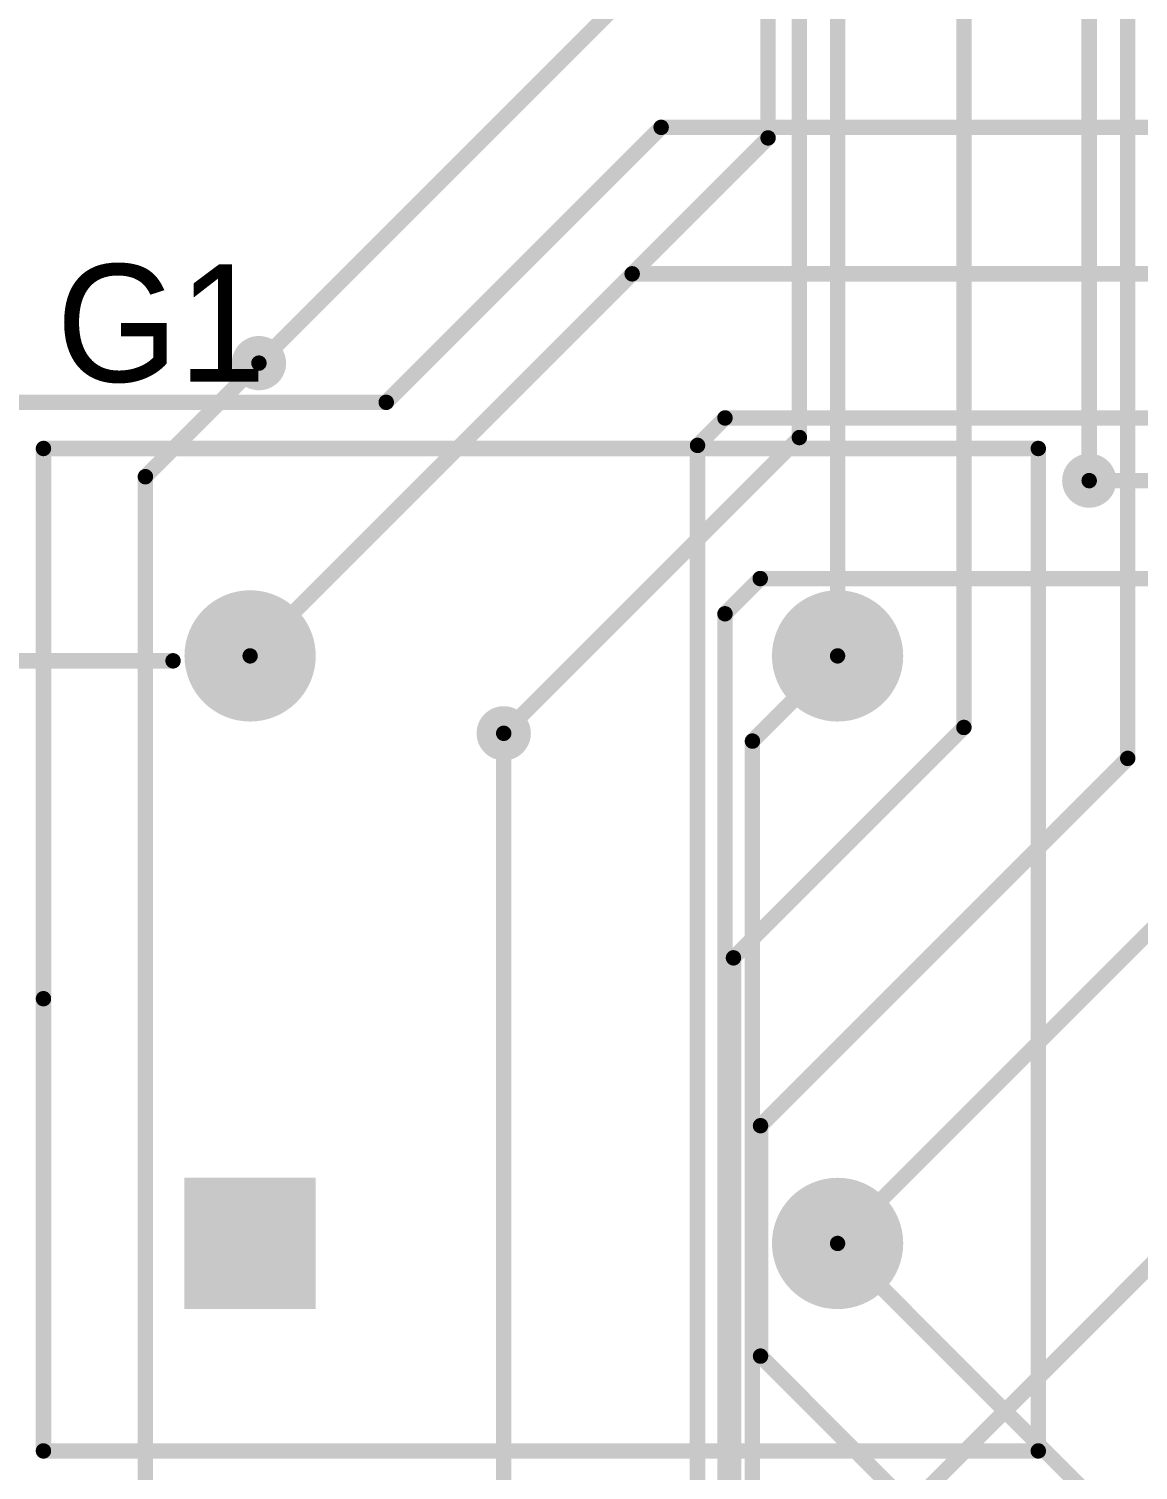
# Model space of a CAD drawing. Header units: millimetres. Extents: x 242 to 402, y 147 to 267.
# Drawn here: x 264.02 to 278.41, y 184.58 to 203.27 of the extents above; entities that cross this region are included whole.
import ezdxf

# ---------------------------------------------------------------- set-up
doc = ezdxf.new("R2010")
doc.units = ezdxf.units.MM
for name, color, linetype in [('BottomLayer', 5, 'Continuous'), ('BottomSolder', 6, 'Continuous'), ('MultiLayer', 9, 'Continuous'), ('PadHoleLayer', 156, 'Continuous'), ('TopLayer', 1, 'Continuous'), ('TopOverlay', 2, 'Continuous'), ('TopSolder', 216, 'Continuous'), ('ViaHoleLayer', 16, 'Continuous')]:
    doc.layers.add(name, color=color, linetype=linetype)

msp = doc.modelspace()

# ---------------------------------------------------------------- linework, layer by layer
at = {"layer": 'BottomLayer', "const_width": 0.2}
for points in [[(267.005, 198.933), (278.308, 210.236)], [(268.656, 198.425), (272.222, 201.991)], [(272.222, 201.991), (279.654, 201.991)], [(266.89, 195.136), (271.846, 200.091)], [(271.846, 200.091), (279.654, 200.091)], [(261.696, 198.425), (268.656, 198.425)], [(272.694, 197.866), (273.05, 198.222)], [(273.05, 198.222), (283.172, 198.222)], [(272.694, 157.632), (272.694, 197.866)], [(277.774, 197.409), (282.702, 197.409)], [(273.05, 195.682), (273.507, 196.139)], [(273.507, 196.139), (282.702, 196.139)], [(273.05, 178.156), (273.05, 195.682)], [(260.985, 195.072), (265.891, 195.072)], [(273.406, 194.031), (274.51, 195.136)], [(270.18, 182.042), (270.18, 194.132)], [(273.406, 183.815), (273.406, 194.031)], [(274.51, 187.516), (278.699, 191.704)], [(274.701, 183.363), (282.092, 190.754)]]:
    msp.add_lwpolyline(points, dxfattribs=at)
at = {"layer": 'BottomLayer'}
for points, const_width in [([(272.172, 201.991, 1), (272.272, 201.991, 1)], 0.1), ([(272.172, 201.991, 1), (272.272, 201.991, 1)], 0.1), ([(271.796, 200.091, 1), (271.896, 200.091, 1)], 0.1), ([(271.796, 200.091, 1), (271.896, 200.091, 1)], 0.1), ([(266.88, 198.933, 1), (267.13, 198.933, 1)], 0.25), ([(266.955, 198.933, 1), (267.055, 198.933, 1)], 0.1), ([(268.606, 198.425, 1), (268.706, 198.425, 1)], 0.1), ([(268.606, 198.425, 1), (268.706, 198.425, 1)], 0.1), ([(273, 198.222, 1), (273.1, 198.222, 1)], 0.1), ([(273, 198.222, 1), (273.1, 198.222, 1)], 0.1), ([(272.644, 197.866, 1), (272.744, 197.866, 1)], 0.1), ([(272.644, 197.866, 1), (272.744, 197.866, 1)], 0.1), ([(277.649, 197.409, 1), (277.899, 197.409, 1)], 0.25), ([(277.724, 197.409, 1), (277.824, 197.409, 1)], 0.1), ([(273.457, 196.139, 1), (273.557, 196.139, 1)], 0.1), ([(273.457, 196.139, 1), (273.557, 196.139, 1)], 0.1), ([(266.516, 195.136, 1), (267.265, 195.136, 1)], 0.75), ([(273, 195.682, 1), (273.1, 195.682, 1)], 0.1), ([(273, 195.682, 1), (273.1, 195.682, 1)], 0.1), ([(274.136, 195.136, 1), (274.885, 195.136, 1)], 0.75), ([(265.841, 195.072, 1), (265.941, 195.072, 1)], 0.1), ([(266.841, 195.136, 1), (266.94, 195.136, 1)], 0.1), ([(274.461, 195.136, 1), (274.56, 195.136, 1)], 0.1), ([(270.055, 194.132, 1), (270.305, 194.132, 1)], 0.25), ([(270.13, 194.132, 1), (270.23, 194.132, 1)], 0.1), ([(273.356, 194.031, 1), (273.456, 194.031, 1)], 0.1), ([(273.356, 194.031, 1), (273.456, 194.031, 1)], 0.1), ([(274.136, 187.516, 1), (274.885, 187.516, 1)], 0.75), ([(274.461, 187.516, 1), (274.56, 187.516, 1)], 0.1)]:
    msp.add_lwpolyline(points, format="xyb", close=True, dxfattribs=dict(at, const_width=const_width))
msp.add_solid([(267.64, 186.766), (267.64, 188.265), (266.141, 186.766), (266.141, 188.265)], dxfattribs=at)
at = {"layer": 'BottomSolder'}
for points, const_width in [([(266.829, 198.933, 1), (267.181, 198.933, 1)], 0.352), ([(277.599, 197.409, 1), (277.95, 197.409, 1)], 0.352), ([(266.465, 195.136, 1), (267.316, 195.136, 1)], 0.852), ([(274.085, 195.136, 1), (274.936, 195.136, 1)], 0.852), ([(270.004, 194.132, 1), (270.356, 194.132, 1)], 0.352), ([(274.085, 187.516, 1), (274.936, 187.516, 1)], 0.852)]:
    msp.add_lwpolyline(points, format="xyb", close=True, dxfattribs=dict(at, const_width=const_width))
msp.add_solid([(267.742, 186.664), (267.742, 188.367), (266.039, 186.664), (266.039, 188.367)], dxfattribs=at)
at = {"layer": 'MultiLayer', "const_width": 0.25}
for points in [[(266.88, 198.933, 1), (267.13, 198.933, 1)], [(277.649, 197.409, 1), (277.899, 197.409, 1)], [(270.055, 194.132, 1), (270.305, 194.132, 1)]]:
    msp.add_lwpolyline(points, format="xyb", close=True, dxfattribs=at)
at = {"layer": 'PadHoleLayer', "const_width": 0.45}
for points in [[(266.666, 195.136, 1), (267.115, 195.136, 1)], [(274.286, 195.136, 1), (274.735, 195.136, 1)], [(266.666, 187.516, 1), (267.115, 187.516, 1)], [(274.286, 187.516, 1), (274.735, 187.516, 1)]]:
    msp.add_lwpolyline(points, format="xyb", close=True, dxfattribs=at)
at = {"layer": 'TopLayer', "const_width": 0.2}
for points in [[(273.609, 201.854), (273.609, 217.424)], [(276.149, 194.208), (276.149, 211.13)], [(277.774, 197.409), (277.774, 210.601)], [(274.015, 197.968), (274.015, 210.261)], [(274.51, 195.136), (274.51, 210.172)], [(278.274, 193.807), (278.274, 209.21)], [(266.89, 195.136), (273.609, 201.854)], [(265.532, 197.46), (267.005, 198.933)], [(270.18, 194.132), (274.015, 197.968)], [(265.532, 172.123), (265.532, 197.46)], [(273.16, 191.22), (276.149, 194.208)], [(273.511, 189.043), (278.274, 193.807)], [(273.16, 175.302), (273.16, 191.22)], [(273.511, 186.055), (273.511, 189.043)], [(274.51, 187.516), (279.593, 182.433)], [(273.511, 186.055), (276.098, 183.468)]]:
    msp.add_lwpolyline(points, dxfattribs=at)
at = {"layer": 'TopLayer'}
for points, const_width in [([(273.559, 201.854, 1), (273.659, 201.854, 1)], 0.1), ([(273.559, 201.854, 1), (273.659, 201.854, 1)], 0.1), ([(266.88, 198.933, 1), (267.13, 198.933, 1)], 0.25), ([(266.955, 198.933, 1), (267.055, 198.933, 1)], 0.1), ([(273.965, 197.968, 1), (274.065, 197.968, 1)], 0.1), ([(273.965, 197.968, 1), (274.065, 197.968, 1)], 0.1), ([(277.649, 197.409, 1), (277.899, 197.409, 1)], 0.25), ([(265.482, 197.46, 1), (265.582, 197.46, 1)], 0.1), ([(265.482, 197.46, 1), (265.582, 197.46, 1)], 0.1), ([(277.724, 197.409, 1), (277.824, 197.409, 1)], 0.1), ([(266.516, 195.136, 1), (267.265, 195.136, 1)], 0.75), ([(274.136, 195.136, 1), (274.885, 195.136, 1)], 0.75), ([(266.841, 195.136, 1), (266.94, 195.136, 1)], 0.1), ([(274.461, 195.136, 1), (274.56, 195.136, 1)], 0.1), ([(270.055, 194.132, 1), (270.305, 194.132, 1)], 0.25), ([(270.13, 194.132, 1), (270.23, 194.132, 1)], 0.1), ([(276.099, 194.208, 1), (276.199, 194.208, 1)], 0.1), ([(276.099, 194.208, 1), (276.199, 194.208, 1)], 0.1), ([(278.224, 193.807, 1), (278.324, 193.807, 1)], 0.1), ([(278.224, 193.807, 1), (278.324, 193.807, 1)], 0.1), ([(273.11, 191.22, 1), (273.21, 191.22, 1)], 0.1), ([(273.11, 191.22, 1), (273.21, 191.22, 1)], 0.1), ([(273.461, 189.043, 1), (273.561, 189.043, 1)], 0.1), ([(273.461, 189.043, 1), (273.561, 189.043, 1)], 0.1), ([(274.136, 187.516, 1), (274.885, 187.516, 1)], 0.75), ([(274.461, 187.516, 1), (274.56, 187.516, 1)], 0.1), ([(273.461, 186.055, 1), (273.561, 186.055, 1)], 0.1), ([(273.461, 186.055, 1), (273.561, 186.055, 1)], 0.1)]:
    msp.add_lwpolyline(points, format="xyb", close=True, dxfattribs=dict(at, const_width=const_width))
msp.add_solid([(267.64, 186.766), (267.64, 188.265), (266.141, 186.766), (266.141, 188.265)], dxfattribs=at)
at = {"layer": 'TopOverlay', "const_width": 0.2}
for points in [[(264.21, 197.826), (277.114, 197.826)], [(264.21, 190.69), (264.21, 197.826)], [(277.114, 184.825), (277.114, 197.826)], [(264.21, 184.825), (264.21, 190.69)], [(264.21, 184.825), (277.114, 184.825)]]:
    msp.add_lwpolyline(points, dxfattribs=at)
at = {"layer": 'TopOverlay', "const_width": 0.1}
for points in [[(264.16, 197.826, 1), (264.26, 197.826, 1)], [(264.16, 197.826, 1), (264.26, 197.826, 1)], [(277.064, 197.826, 1), (277.164, 197.826, 1)], [(277.064, 197.826, 1), (277.164, 197.826, 1)], [(264.16, 190.69, 1), (264.26, 190.69, 1)], [(264.16, 190.69, 1), (264.26, 190.69, 1)], [(264.16, 184.825, 1), (264.26, 184.825, 1)], [(264.16, 184.825, 1), (264.26, 184.825, 1)], [(277.064, 184.825, 1), (277.164, 184.825, 1)], [(277.064, 184.825, 1), (277.164, 184.825, 1)]]:
    msp.add_lwpolyline(points, format="xyb", close=True, dxfattribs=at)
at = {"layer": 'TopSolder'}
for points, const_width in [([(266.829, 198.933, 1), (267.181, 198.933, 1)], 0.352), ([(277.599, 197.409, 1), (277.95, 197.409, 1)], 0.352), ([(266.465, 195.136, 1), (267.316, 195.136, 1)], 0.852), ([(274.085, 195.136, 1), (274.936, 195.136, 1)], 0.852), ([(270.004, 194.132, 1), (270.356, 194.132, 1)], 0.352), ([(274.085, 187.516, 1), (274.936, 187.516, 1)], 0.852)]:
    msp.add_lwpolyline(points, format="xyb", close=True, dxfattribs=dict(at, const_width=const_width))
msp.add_solid([(267.742, 186.664), (267.742, 188.367), (266.039, 186.664), (266.039, 188.367)], dxfattribs=at)
at = {"layer": 'ViaHoleLayer', "const_width": 0.15}
for points in [[(266.93, 198.933, 1), (267.08, 198.933, 1)], [(277.699, 197.409, 1), (277.849, 197.409, 1)], [(270.105, 194.132, 1), (270.255, 194.132, 1)]]:
    msp.add_lwpolyline(points, format="xyb", close=True, dxfattribs=at)

# ---------------------------------------------------------------- texts
at = {"layer": 'TopOverlay'}
msp.add_text('G1', height=1.524, dxfattribs=at).set_placement((264.376, 198.691))

doc.saveas('drawing.dxf')
